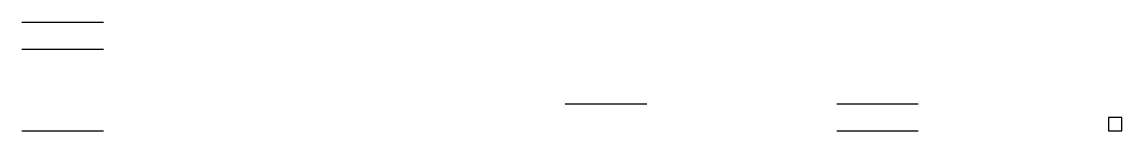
# Model space of a CAD drawing. Header units: metres. Extents: x 0 to 40.5, y 0 to 4.
import ezdxf

# ---------------------------------------------------------------- set-up
doc = ezdxf.new("R2010")
doc.units = ezdxf.units.M
for name, color, linetype in [('08-COLUMN', 7, 'Continuous'), ('A-WALL', 7, 'Continuous'), ('X-INS-OFF', 7, 'Continuous')]:
    doc.layers.add(name, color=color, linetype=linetype)
doc.layers.add('A-WALL-NOPLOT', color=7, linetype='Continuous', plot=False)
doc.layers.get('X-INS-OFF').off()

# ---------------------------------------------------------------- blocks, each defined once
blk = doc.blocks.new('B0')
blk.add_line((0, 0), (3, 0))
at = {"layer": 'A-WALL'}
blk.add_line((0, 1), (3, 1), dxfattribs=at)

msp = doc.modelspace()

# ---------------------------------------------------------------- linework, layer by layer
at = {"layer": '08-COLUMN'}
msp.add_lwpolyline([(40, 0), (40.5, 0), (40.5, 0.5), (40, 0.5)], close=True, dxfattribs=at)
at = {"layer": 'A-WALL'}
msp.add_line((0, 0), (3, 0), dxfattribs=at)
at = {"layer": 'A-WALL-NOPLOT'}
msp.add_line((0, 3), (3, 3), dxfattribs=at)
at = {"layer": 'Defpoints'}
msp.add_line((0, 4), (3, 4), dxfattribs=at)

# ---------------------------------------------------------------- block references
at = {"layer": 'A-WALL'}
msp.add_blockref('B0', (30, 0), dxfattribs=at)
at = {"layer": 'X-INS-OFF'}
msp.add_blockref('B0', (20, 0), dxfattribs=at)

doc.saveas('drawing.dxf')
